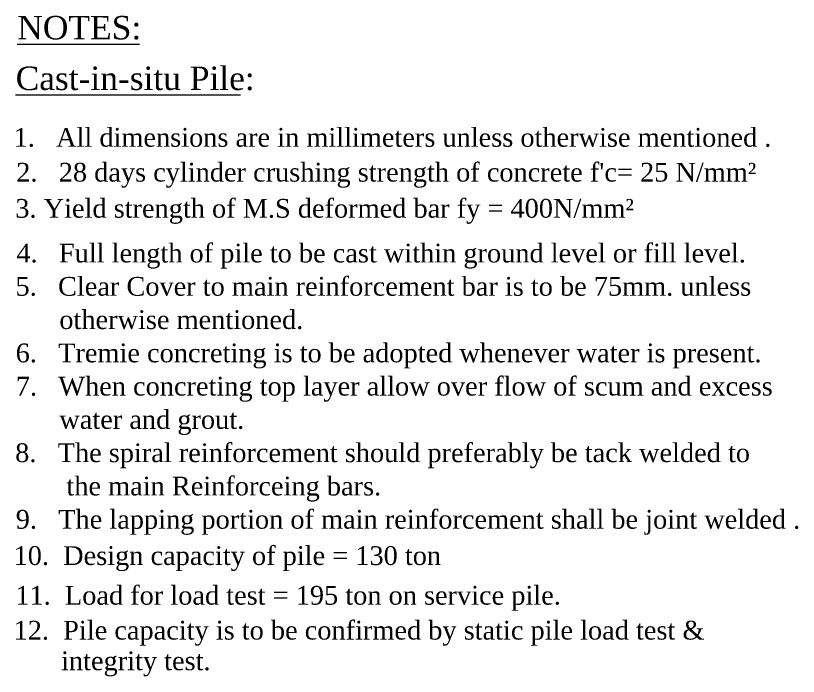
# Model space of a CAD drawing. Header units: millimetres. Extents: x -452357 to 35267, y 81803 to 461763.
# Drawn here: x -452357 to -449019, y 188282 to 191102 of the extents above; entities that cross this region are included whole.
import ezdxf

# ---------------------------------------------------------------- set-up
doc = ezdxf.new("R2010")
doc.units = ezdxf.units.MM
doc.layers.add('Text', color=7, linetype='Continuous', lineweight=15)
doc.styles.get("Standard").update_dxf_attribs({"font": 'times.ttf'})

msp = doc.modelspace()

# ---------------------------------------------------------------- linework, layer by layer
at = {"layer": 'Text'}
for p, q in [((-452350.3, 190980.4), (-451829.6, 190980.4)), ((-452357.3, 190764.2), (-451398.6, 190764.2))]:
    msp.add_line(p, q, dxfattribs=at)

# ---------------------------------------------------------------- texts
for s, height, p in [('NOTES:', 100, (-452350.3, 191000.4)), ('Cast-in-situ Pile:', 100, (-452357.3, 190784.2)), ('1.   All dimensions are in millimeters unless otherwise mentioned .', 80, (-452366.1, 190542.1)), ("2.   28 days cylinder crushing strength of concrete f'c= 25 N/mm² ", 80, (-452354.8, 190393.4)), ('3. Yield strength of M.S deformed bar fy = 400N/mm²   ', 80, (-452358.8, 190239.3)), ('4.   Full length of pile to be cast within ground level or fill level.', 80, (-452354.1, 190048.3)), ('5.   Clear Cover to main reinforcement bar is to be 75mm. unless ', 80, (-452357.9, 189906.3)), ('      otherwise mentioned.', 80, (-452352.2, 189764.2)), ('6.   Tremie concreting is to be adopted whenever water is present.', 80, (-452357.3, 189622.2)), ('7.   When concreting top layer allow over flow of scum and excess', 80, (-452356.6, 189480.2)), ('      water and grout.', 80, (-452352.2, 189338.2)), ('8.   The spiral reinforcement should preferably be tack welded to ', 80, (-452359.4, 189196.2)), ('       the main Reinforceing bars.', 80, (-452352.2, 189054.1)), ('9.   The lapping portion of main reinforcement shall be joint welded .', 80, (-452356.9, 188912.1)), ('10.  Design capacity of pile = 130 ton', 80, (-452366.1, 188757.3)), ('11.  Load for load test = 195 ton on service pile.', 80, (-452358.6, 188587.9)), ('12.  Pile capacity is to be confirmed by static pile load test &', 80, (-452366.1, 188438.9)), ('integrity test.', 80, (-452163.6, 188308.3))]:
    msp.add_text(s, height=height, dxfattribs=at).set_placement(p)

doc.saveas('drawing.dxf')
